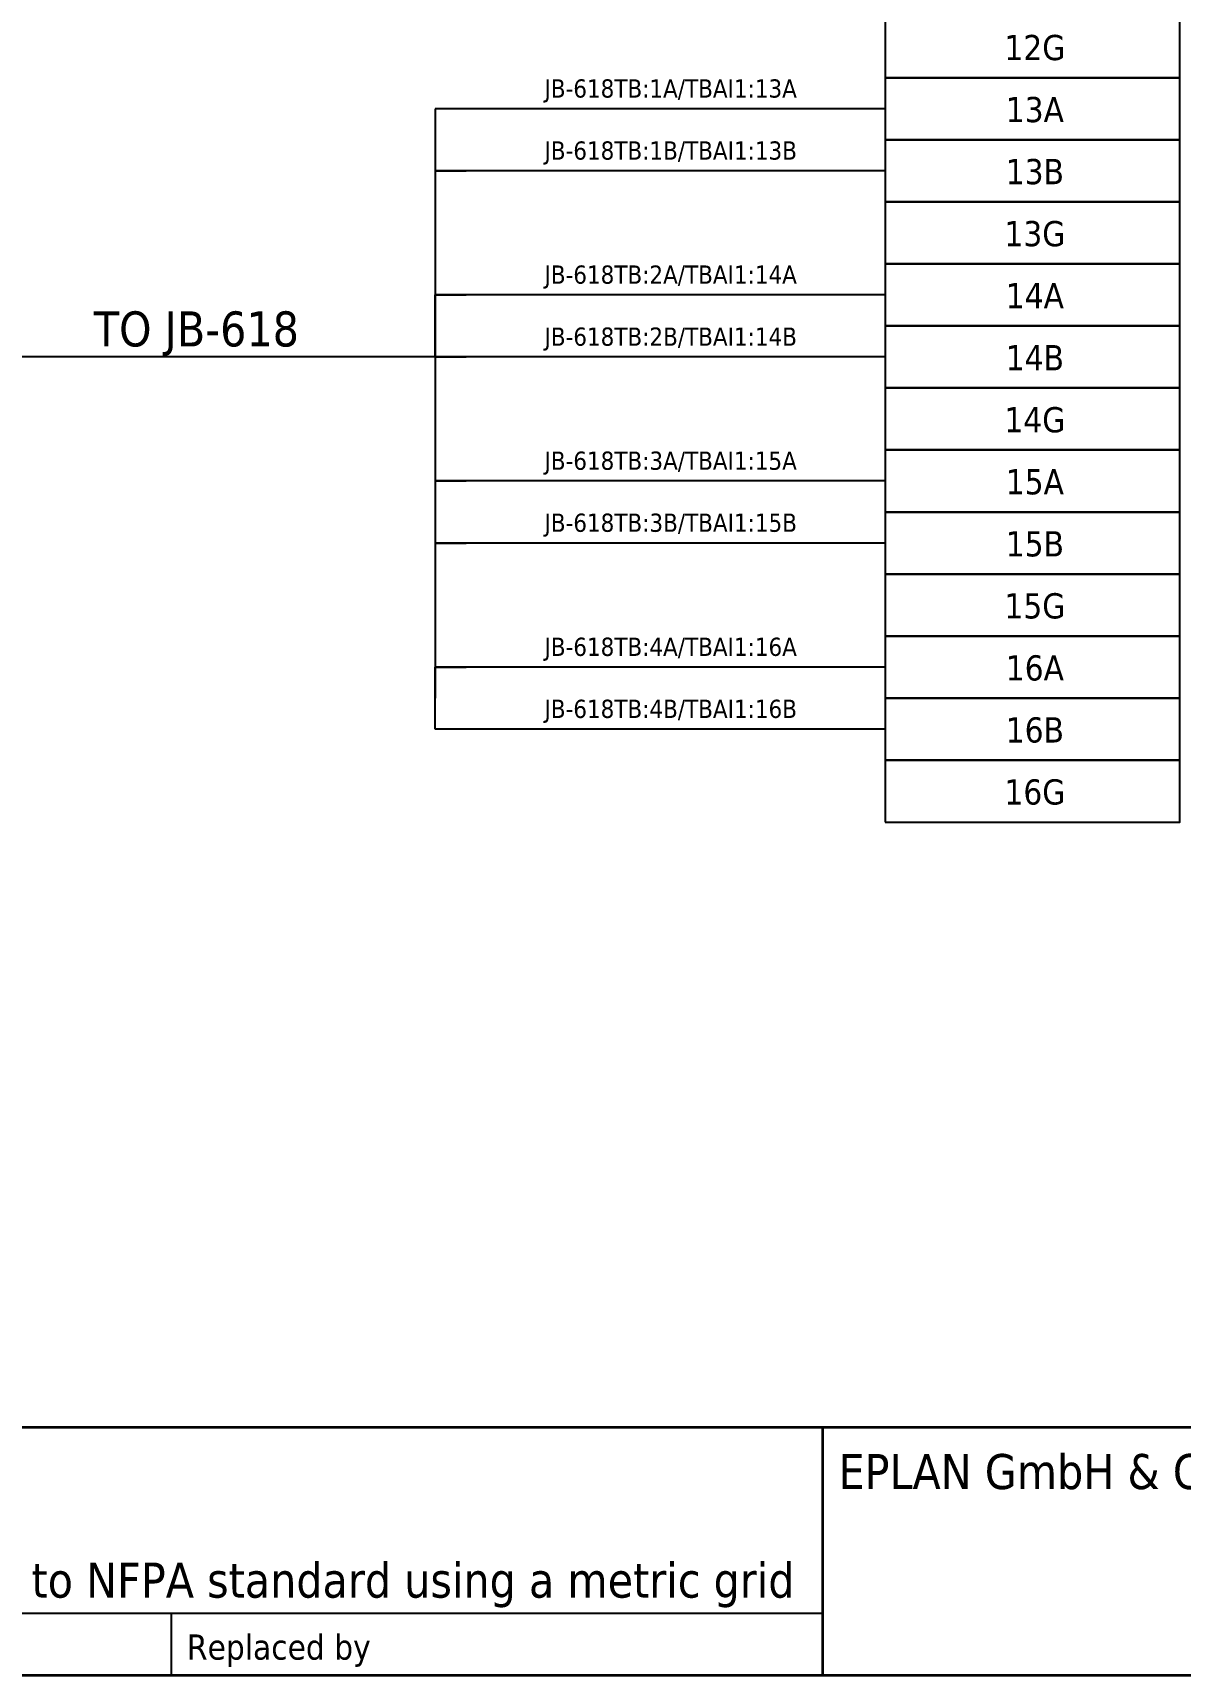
# Model space of a CAD drawing. Header units: millimetres. Extents: x 0 to 1792788, y -13 to 262234.
# Drawn here: x 133.1 to 207, y 0 to 105.9 of the extents above; entities that cross this region are included whole.
import ezdxf
from ezdxf.enums import TextEntityAlignment as Align

# ---------------------------------------------------------------- set-up
doc = ezdxf.new("R2010")
doc.units = ezdxf.units.MM
for name, color, linetype, lineweight in [('EPLAN108', 5, 'Continuous', 35), ('EPLAN201', 7, 'Continuous', 35), ('EPLAN300', 5, 'Continuous', 25), ('EPLAN311', 7, 'Continuous', 25), ('EPLAN317', 7, 'Continuous', 25), ('EPLAN405', 7, 'Continuous', 25), ('EPLAN421', 5, 'Continuous', 35), ('EPLAN433', 251, 'Continuous', 35), ('EPLAN451', 7, 'Continuous', 35), ('EPLAN452', 7, 'Continuous', 35), ('EPLAN453', 7, 'Continuous', 35), ('EPLAN501', 7, 'Continuous', 35)]:
    doc.layers.add(name, color=color, linetype=linetype, lineweight=lineweight)
doc.styles.add('Tahoma', font='')
doc.styles.get('Tahoma').set_extended_font_data('Tahoma')

# ---------------------------------------------------------------- blocks, each defined once
blk = doc.blocks.new('EPLFRAME')
at = {"layer": 'EPLAN201', "linetype": 'Continuous', "lineweight": 35, "ltscale": 4}
for p, q in [((0, 16), (420, 16)), ((184, 0), (184, 16))]:
    blk.add_line(p, q, dxfattribs=at)
at = {"layer": 'EPLAN201', "linetype": 'Continuous', "lineweight": 25, "ltscale": 4}
for p, q in [((0, 4), (184, 4)), ((142, 0), (142, 4))]:
    blk.add_line(p, q, dxfattribs=at)
at = {"layer": 'EPLAN201', "linetype": 'Continuous', "lineweight": 35, "ltscale": 4}
blk.add_lwpolyline([(0, 0), (420, 0), (420, 297), (0, 297)], close=True, dxfattribs=at)
at = {"layer": 'EPLAN201', "color": 7, "style": 'Tahoma'}
blk.add_text('Replaced by', height=1.6254, dxfattribs=at).set_placement((143, 1))
at = {"layer": 'EPLAN451', "color": 7, "style": 'Tahoma'}
for tag, p, height in [('14_10014', (101, 12), 2.26), ('14_10015', (185, 12), 2.26), ('14_10011', (101, 5), 2.26), ('14_10013', (332, 5), 1.63), ('14_10151', (73, 1), 1.63), ('14_10300', (415, 1), 1.63)]:
    blk.add_attdef(tag, p, '', height=height, dxfattribs=at)
blk.add_attdef('4_25020', text='', height=1.63, dxfattribs=at).set_placement((413, 1), align=Align.RIGHT)
at = {"layer": 'EPLAN452', "color": 7, "style": 'Tahoma'}
for tag, p, height in [('4_11041', (1, 17), 2.26), ('4_11071[1]', (1, 13), 1.63), ('4_11074[1]', (21, 13), 1.63), ('4_11070[1]', (41, 13), 1.63), ('4_11024', (73, 13), 1.63), ('4_11011', (231, 12), 2.26), ('4_11030', (301, 12), 2.26), ('4_20132_1001', (374, 13), 1.63), ('4_11071[2]', (1, 9), 1.63), ('4_11074[2]', (21, 9), 1.63), ('4_11070[2]', (41, 9), 1.63), ('4_11022', (73, 9), 1.63), ('4_20134_1001', (374, 9), 1.63), ('4_11071[3]', (1, 5), 1.63), ('4_11074[3]', (21, 5), 1.63), ('4_11070[3]', (41, 5), 1.63), ('4_11080', (73, 5), 1.63), ('4_11059', (301, 5), 1.63)]:
    blk.add_attdef(tag, p, '', height=height, dxfattribs=at)
for tag, height, p in [('4_11040', 2.26, (419, 17)), ('4_11000', 1.63, (419, 5)), ('4_11085', 1.63, (141, 1)), ('4_11086', 1.63, (183, 1))]:
    blk.add_attdef(tag, text='', height=height, dxfattribs=at).set_placement(p, align=Align.RIGHT)
at = {"layer": 'EPLAN453', "color": 7, "style": 'Tahoma'}
for tag, p in [('53_19005_1', (21, 293)), ('53_19005', (63, 293)), ('53_19005_8', (105, 293)), ('53_19005_6', (147, 293)), ('53_19005_7', (189, 293)), ('53_19005_9', (231, 293)), ('53_19005_3', (273, 293)), ('53_19005_2', (315, 293)), ('53_19005_4', (357, 293)), ('53_19005_5', (399, 293))]:
    blk.add_attdef(tag, text='', height=1.35, dxfattribs=at).set_placement(p, align=Align.BOTTOM_CENTER)
blk = doc.blocks.new('EPLSYM_LibrarySPECIAL_en_US_Symbol427_Variant5_Placement1_24')
at = {"layer": 'EPLAN421', "color": 5, "style": 'Tahoma'}
for tag, p in [('17_20029[1]', (-0.9525, 3.335)), ('17_20029[2]', (20.0025, 3.335))]:
    blk.add_attdef(tag, text='', height=1.1739, dxfattribs=at).set_placement(p, align=Align.BOTTOM_RIGHT)
at = {"layer": 'EPLAN433', "color": 251, "style": 'Tahoma'}
blk.add_attdef('17_20406_1', text='', height=1.6254, dxfattribs=at).set_placement((0.9525, 1.5875), align=Align.BOTTOM_RIGHT)
blk.add_attdef('17_20406', text='', height=1.6254, dxfattribs=at).set_placement((0.9525, 1.5875), align=Align.BOTTOM_LEFT)
blk = doc.blocks.new('EPLSYM_LibrarySPECIAL_en_US_Symbol427_Variant5_Placement1_25')
at = {"layer": 'EPLAN421', "color": 5, "style": 'Tahoma'}
for tag, p in [('17_20029[1]', (-0.9525, 3.335)), ('17_20029[2]', (20.0025, 3.335))]:
    blk.add_attdef(tag, text='', height=1.1739, dxfattribs=at).set_placement(p, align=Align.BOTTOM_RIGHT)
at = {"layer": 'EPLAN433', "color": 251, "style": 'Tahoma'}
blk.add_attdef('17_20406_1', text='', height=1.6254, dxfattribs=at).set_placement((0.9525, 1.5875), align=Align.BOTTOM_RIGHT)
blk.add_attdef('17_20406', text='', height=1.6254, dxfattribs=at).set_placement((0.9525, 1.5875), align=Align.BOTTOM_LEFT)
blk = doc.blocks.new('EPLSYM_LibrarySPECIAL_en_US_Symbol427_Variant5_Placement1_26')
at = {"layer": 'EPLAN421', "color": 5, "style": 'Tahoma'}
for tag, p in [('17_20029[1]', (-0.9525, 3.335)), ('17_20029[2]', (20.0025, 3.335))]:
    blk.add_attdef(tag, text='', height=1.1739, dxfattribs=at).set_placement(p, align=Align.BOTTOM_RIGHT)
at = {"layer": 'EPLAN433', "color": 251, "style": 'Tahoma'}
blk.add_attdef('17_20406_1', text='', height=1.6254, dxfattribs=at).set_placement((0.9525, 1.5875), align=Align.BOTTOM_RIGHT)
blk.add_attdef('17_20406', text='', height=1.6254, dxfattribs=at).set_placement((0.9525, 1.5875), align=Align.BOTTOM_LEFT)
blk = doc.blocks.new('EPLSYM_LibrarySPECIAL_en_US_Symbol427_Variant5_Placement1_27')
at = {"layer": 'EPLAN421', "color": 5, "style": 'Tahoma'}
for tag, p in [('17_20029[1]', (-0.9525, 3.335)), ('17_20029[2]', (20.0025, 3.335))]:
    blk.add_attdef(tag, text='', height=1.1739, dxfattribs=at).set_placement(p, align=Align.BOTTOM_RIGHT)
at = {"layer": 'EPLAN433', "color": 251, "style": 'Tahoma'}
blk.add_attdef('17_20406_1', text='', height=1.6254, dxfattribs=at).set_placement((0.9525, 1.5875), align=Align.BOTTOM_RIGHT)
blk.add_attdef('17_20406', text='', height=1.6254, dxfattribs=at).set_placement((0.9525, 1.5875), align=Align.BOTTOM_LEFT)
blk = doc.blocks.new('EPLSYM_LibrarySPECIAL_en_US_Symbol427_Variant5_Placement1_28')
at = {"layer": 'EPLAN421', "color": 5, "style": 'Tahoma'}
for tag, p in [('17_20029[1]', (-0.9525, 3.335)), ('17_20029[2]', (20.0025, 3.335))]:
    blk.add_attdef(tag, text='', height=1.1739, dxfattribs=at).set_placement(p, align=Align.BOTTOM_RIGHT)
at = {"layer": 'EPLAN433', "color": 251, "style": 'Tahoma'}
blk.add_attdef('17_20406_1', text='', height=1.6254, dxfattribs=at).set_placement((0.9525, 1.5875), align=Align.BOTTOM_RIGHT)
blk.add_attdef('17_20406', text='', height=1.6254, dxfattribs=at).set_placement((0.9525, 1.5875), align=Align.BOTTOM_LEFT)
blk = doc.blocks.new('EPLSYM_LibrarySPECIAL_en_US_Symbol427_Variant5_Placement1_29')
at = {"layer": 'EPLAN421', "color": 5, "style": 'Tahoma'}
for tag, p in [('17_20029[1]', (-0.9525, 3.335)), ('17_20029[2]', (20.0025, 3.335))]:
    blk.add_attdef(tag, text='', height=1.1739, dxfattribs=at).set_placement(p, align=Align.BOTTOM_RIGHT)
at = {"layer": 'EPLAN433', "color": 251, "style": 'Tahoma'}
blk.add_attdef('17_20406_1', text='', height=1.6254, dxfattribs=at).set_placement((0.9525, 1.5875), align=Align.BOTTOM_RIGHT)
blk.add_attdef('17_20406', text='', height=1.6254, dxfattribs=at).set_placement((0.9525, 1.5875), align=Align.BOTTOM_LEFT)
blk = doc.blocks.new('EPLSYM_LibrarySPECIAL_en_US_Symbol427_Variant5_Placement1_30')
at = {"layer": 'EPLAN421', "color": 5, "style": 'Tahoma'}
for tag, p in [('17_20029[1]', (-0.9525, 3.335)), ('17_20029[2]', (20.0025, 3.335))]:
    blk.add_attdef(tag, text='', height=1.1739, dxfattribs=at).set_placement(p, align=Align.BOTTOM_RIGHT)
at = {"layer": 'EPLAN433', "color": 251, "style": 'Tahoma'}
blk.add_attdef('17_20406_1', text='', height=1.6254, dxfattribs=at).set_placement((0.9525, 1.5875), align=Align.BOTTOM_RIGHT)
blk.add_attdef('17_20406', text='', height=1.6254, dxfattribs=at).set_placement((0.9525, 1.5875), align=Align.BOTTOM_LEFT)
blk = doc.blocks.new('EPLSYM_LibrarySPECIAL_en_US_Symbol427_Variant5_Placement1_31')
at = {"layer": 'EPLAN421', "color": 5, "style": 'Tahoma'}
for tag, p in [('17_20029[1]', (-0.9525, 3.335)), ('17_20029[2]', (20.0025, 3.335))]:
    blk.add_attdef(tag, text='', height=1.1739, dxfattribs=at).set_placement(p, align=Align.BOTTOM_RIGHT)
at = {"layer": 'EPLAN433', "color": 251, "style": 'Tahoma'}
blk.add_attdef('17_20406_1', text='', height=1.6254, dxfattribs=at).set_placement((0.9525, 1.5875), align=Align.BOTTOM_RIGHT)
blk.add_attdef('17_20406', text='', height=1.6254, dxfattribs=at).set_placement((0.9525, 1.5875), align=Align.BOTTOM_LEFT)
blk = doc.blocks.new('EPLSYM_LibrarySPECIAL_en_US_Symbol427_Variant5_Placement1_85')
at = {"layer": 'EPLAN421', "color": 5, "style": 'Tahoma'}
for tag, p in [('17_20029[1]', (-0.9525, 3.335)), ('17_20029[2]', (20.0025, 3.335))]:
    blk.add_attdef(tag, text='', height=1.1739, dxfattribs=at).set_placement(p, align=Align.BOTTOM_RIGHT)
at = {"layer": 'EPLAN433', "color": 251, "style": 'Tahoma'}
blk.add_attdef('17_20406_1', text='', height=1.6254, dxfattribs=at).set_placement((0.9525, 1.5875), align=Align.BOTTOM_RIGHT)
blk.add_attdef('17_20406', text='', height=1.6254, dxfattribs=at).set_placement((0.9525, 1.5875), align=Align.BOTTOM_LEFT)
blk = doc.blocks.new('EPLSYM_LibrarySPECIAL_en_US_Symbol427_Variant5_Placement1_86')
at = {"layer": 'EPLAN421', "color": 5, "style": 'Tahoma'}
for tag, p in [('17_20029[1]', (-0.9525, 3.335)), ('17_20029[2]', (20.0025, 3.335))]:
    blk.add_attdef(tag, text='', height=1.1739, dxfattribs=at).set_placement(p, align=Align.BOTTOM_RIGHT)
at = {"layer": 'EPLAN433', "color": 251, "style": 'Tahoma'}
blk.add_attdef('17_20406_1', text='', height=1.6254, dxfattribs=at).set_placement((0.9525, 1.5875), align=Align.BOTTOM_RIGHT)
blk.add_attdef('17_20406', text='', height=1.6254, dxfattribs=at).set_placement((0.9525, 1.5875), align=Align.BOTTOM_LEFT)
blk = doc.blocks.new('EPLSYM_LibrarySPECIAL_en_US_Symbol427_Variant5_Placement1_87')
at = {"layer": 'EPLAN421', "color": 5, "style": 'Tahoma'}
for tag, p in [('17_20029[1]', (-0.9525, 3.335)), ('17_20029[2]', (20.0025, 3.335))]:
    blk.add_attdef(tag, text='', height=1.1739, dxfattribs=at).set_placement(p, align=Align.BOTTOM_RIGHT)
at = {"layer": 'EPLAN433', "color": 251, "style": 'Tahoma'}
blk.add_attdef('17_20406_1', text='', height=1.6254, dxfattribs=at).set_placement((0.9525, 1.5875), align=Align.BOTTOM_RIGHT)
blk.add_attdef('17_20406', text='', height=1.6254, dxfattribs=at).set_placement((0.9525, 1.5875), align=Align.BOTTOM_LEFT)
blk = doc.blocks.new('EPLSYM_LibrarySPECIAL_en_US_Symbol427_Variant5_Placement1_88')
at = {"layer": 'EPLAN421', "color": 5, "style": 'Tahoma'}
for tag, p in [('17_20029[1]', (-0.9525, 3.335)), ('17_20029[2]', (20.0025, 3.335))]:
    blk.add_attdef(tag, text='', height=1.1739, dxfattribs=at).set_placement(p, align=Align.BOTTOM_RIGHT)
at = {"layer": 'EPLAN433', "color": 251, "style": 'Tahoma'}
blk.add_attdef('17_20406_1', text='', height=1.6254, dxfattribs=at).set_placement((0.9525, 1.5875), align=Align.BOTTOM_RIGHT)
blk.add_attdef('17_20406', text='', height=1.6254, dxfattribs=at).set_placement((0.9525, 1.5875), align=Align.BOTTOM_LEFT)
blk = doc.blocks.new('EPLSYM_LibrarySPECIAL_en_US_Symbol427_Variant5_Placement1_89')
at = {"layer": 'EPLAN421', "color": 5, "style": 'Tahoma'}
for tag, p in [('17_20029[1]', (-0.9525, 3.335)), ('17_20029[2]', (20.0025, 3.335))]:
    blk.add_attdef(tag, text='', height=1.1739, dxfattribs=at).set_placement(p, align=Align.BOTTOM_RIGHT)
at = {"layer": 'EPLAN433', "color": 251, "style": 'Tahoma'}
blk.add_attdef('17_20406_1', text='', height=1.6254, dxfattribs=at).set_placement((0.9525, 1.5875), align=Align.BOTTOM_RIGHT)
blk.add_attdef('17_20406', text='', height=1.6254, dxfattribs=at).set_placement((0.9525, 1.5875), align=Align.BOTTOM_LEFT)
blk = doc.blocks.new('EPLSYM_LibrarySPECIAL_Symbol308_Variant0_Placement0')
at = {"layer": 'EPLAN405', "color": 7, "style": 'Tahoma'}
for tag, p in [('17_31011', (1.5, 6.35)), ('17_31002', (1.5, 0.5))]:
    blk.add_attdef(tag, text='', height=1.17, dxfattribs=at).set_placement(p, align=Align.BOTTOM_LEFT)
for tag, p in [('17_31004', (1.5, 4.4)), ('17_31003', (1.5, 2.45))]:
    blk.add_attdef(tag, p, '', height=1.17, dxfattribs=at)

msp = doc.modelspace()

# ---------------------------------------------------------------- linework, layer by layer
at = {"layer": 'EPLAN300', "color": 3, "lineweight": 25, "ltscale": 4}
for points in [[(188, 103), (207, 103), (207, 107), (188, 107)], [(188, 91), (207, 91), (207, 95), (188, 95)], [(188, 79), (207, 79), (207, 83), (188, 83)], [(188, 67), (207, 67), (207, 71), (188, 71)], [(188, 55), (207, 55), (207, 59), (188, 59)]]:
    msp.add_lwpolyline(points, close=True, dxfattribs=at)
at = {"layer": 'EPLAN300', "lineweight": 25, "ltscale": 4}
for points in [[(188, 99), (207, 99), (207, 103), (188, 103)], [(188, 95), (207, 95), (207, 99), (188, 99)], [(188, 87), (207, 87), (207, 91), (188, 91)], [(188, 83), (207, 83), (207, 87), (188, 87)], [(188, 75), (207, 75), (207, 79), (188, 79)], [(188, 71), (207, 71), (207, 75), (188, 75)], [(188, 63), (207, 63), (207, 67), (188, 67)], [(188, 59), (207, 59), (207, 63), (188, 63)]]:
    msp.add_lwpolyline(points, close=True, dxfattribs=at)
at = {"layer": 'EPLAN311', "color": 7, "ltscale": 4}
for p, q in [((188, 101), (159, 101)), ((188, 97), (159, 97)), ((188, 89), (159, 89)), ((188, 85), (159, 85)), ((188, 77), (159, 77)), ((188, 73), (159, 73)), ((188, 65), (159, 65)), ((188, 61), (159, 61))]:
    msp.add_line(p, q, dxfattribs=at)
at = {"layer": 'EPLAN311', "ltscale": 4}
for p, q in [((161, 101), (159, 101)), ((159, 97), (161, 97)), ((159, 89), (161, 89)), ((159, 85), (161, 85)), ((159, 77), (161, 77)), ((159, 73), (161, 73)), ((159, 65), (161, 65)), ((161, 61), (159, 61))]:
    msp.add_line(p, q, dxfattribs=at)
at = {"layer": 'EPLAN317', "lineweight": 25, "ltscale": 4}
for p, q in [((159, 101), (159, 97)), ((159, 101), (159, 99)), ((159, 99), (159, 95)), ((159, 97), (159, 89)), ((159, 91), (159, 87)), ((159, 85), (159, 89)), ((159, 87), (159, 83)), ((159, 85), (128, 85)), ((159, 85), (157, 85)), ((159, 85), (159, 77)), ((159, 79), (159, 75)), ((159, 77), (159, 73)), ((159, 75), (159, 71)), ((159, 73), (159, 65)), ((159, 67), (159, 63)), ((159, 61), (159, 65)), ((159, 61), (159, 63))]:
    msp.add_line(p, q, dxfattribs=at)

# ---------------------------------------------------------------- block references
ref = msp.add_blockref('EPLFRAME', (0, 0))
ref.add_attrib('14_10011', 'Basic project according to NFPA standard using a metric grid', (101, 5), dxfattribs={"layer": 'EPLAN451', "color": 7, "height": 2.2575, "style": 'Tahoma'})
ref.add_attrib('14_10015', 'EPLAN GmbH & Co. KG', (185, 12), dxfattribs={"layer": 'EPLAN451', "color": 7, "height": 2.2575, "style": 'Tahoma'})
ref = msp.add_blockref('EPLSYM_LibrarySPECIAL_en_US_Symbol427_Variant5_Placement1_85', (188, 105))
ref.add_attrib('17_20011', '12G', dxfattribs={"layer": 'EPLAN501', "color": 7, "height": 1.625, "style": 'Tahoma'}).set_placement((197.66, 103.65), align=Align.BOTTOM_CENTER)
ref = msp.add_blockref('EPLSYM_LibrarySPECIAL_Symbol308_Variant0_Placement0', (166, 101))
ref.add_attrib('17_31011', 'JB-618TB:1A/TBAI1:13A', dxfattribs={"layer": 'EPLAN405', "color": 7, "height": 1.1739, "style": 'Tahoma'}).set_placement((166.05, 101.37), align=Align.BOTTOM_LEFT)
ref = msp.add_blockref('EPLSYM_LibrarySPECIAL_en_US_Symbol427_Variant5_Placement1_24', (188, 101))
ref.add_attrib('17_20011', '13A', dxfattribs={"layer": 'EPLAN501', "color": 7, "height": 1.625, "style": 'Tahoma'}).set_placement((197.66, 99.65), align=Align.BOTTOM_CENTER)
ref = msp.add_blockref('EPLSYM_LibrarySPECIAL_Symbol308_Variant0_Placement0', (166, 97))
ref.add_attrib('17_31011', 'JB-618TB:1B/TBAI1:13B', dxfattribs={"layer": 'EPLAN405', "color": 7, "height": 1.1739, "style": 'Tahoma'}).set_placement((166.05, 97.37), align=Align.BOTTOM_LEFT)
ref = msp.add_blockref('EPLSYM_LibrarySPECIAL_en_US_Symbol427_Variant5_Placement1_25', (188, 97))
ref.add_attrib('17_20011', '13B', dxfattribs={"layer": 'EPLAN501', "color": 7, "height": 1.625, "style": 'Tahoma'}).set_placement((197.66, 95.65), align=Align.BOTTOM_CENTER)
ref = msp.add_blockref('EPLSYM_LibrarySPECIAL_en_US_Symbol427_Variant5_Placement1_86', (188, 93))
ref.add_attrib('17_20011', '13G', dxfattribs={"layer": 'EPLAN501', "color": 7, "height": 1.625, "style": 'Tahoma'}).set_placement((197.66, 91.65), align=Align.BOTTOM_CENTER)
ref = msp.add_blockref('EPLSYM_LibrarySPECIAL_Symbol308_Variant0_Placement0', (166, 89))
ref.add_attrib('17_31011', 'JB-618TB:2A/TBAI1:14A', dxfattribs={"layer": 'EPLAN405', "color": 7, "height": 1.1739, "style": 'Tahoma'}).set_placement((166.05, 89.37), align=Align.BOTTOM_LEFT)
ref = msp.add_blockref('EPLSYM_LibrarySPECIAL_en_US_Symbol427_Variant5_Placement1_26', (188, 89))
ref.add_attrib('17_20011', '14A', dxfattribs={"layer": 'EPLAN501', "color": 7, "height": 1.625, "style": 'Tahoma'}).set_placement((197.66, 87.65), align=Align.BOTTOM_CENTER)
ref = msp.add_blockref('EPLSYM_LibrarySPECIAL_Symbol308_Variant0_Placement0', (166, 85))
ref.add_attrib('17_31011', 'JB-618TB:2B/TBAI1:14B', dxfattribs={"layer": 'EPLAN405', "color": 7, "height": 1.1739, "style": 'Tahoma'}).set_placement((166.05, 85.37), align=Align.BOTTOM_LEFT)
ref = msp.add_blockref('EPLSYM_LibrarySPECIAL_en_US_Symbol427_Variant5_Placement1_27', (188, 85))
ref.add_attrib('17_20011', '14B', dxfattribs={"layer": 'EPLAN501', "color": 7, "height": 1.625, "style": 'Tahoma'}).set_placement((197.66, 83.65), align=Align.BOTTOM_CENTER)
ref = msp.add_blockref('EPLSYM_LibrarySPECIAL_en_US_Symbol427_Variant5_Placement1_87', (188, 81))
ref.add_attrib('17_20011', '14G', dxfattribs={"layer": 'EPLAN501', "color": 7, "height": 1.625, "style": 'Tahoma'}).set_placement((197.66, 79.65), align=Align.BOTTOM_CENTER)
ref = msp.add_blockref('EPLSYM_LibrarySPECIAL_Symbol308_Variant0_Placement0', (166, 77))
ref.add_attrib('17_31011', 'JB-618TB:3A/TBAI1:15A', dxfattribs={"layer": 'EPLAN405', "color": 7, "height": 1.1739, "style": 'Tahoma'}).set_placement((166.05, 77.37), align=Align.BOTTOM_LEFT)
ref = msp.add_blockref('EPLSYM_LibrarySPECIAL_en_US_Symbol427_Variant5_Placement1_28', (188, 77))
ref.add_attrib('17_20011', '15A', dxfattribs={"layer": 'EPLAN501', "color": 7, "height": 1.625, "style": 'Tahoma'}).set_placement((197.66, 75.65), align=Align.BOTTOM_CENTER)
ref = msp.add_blockref('EPLSYM_LibrarySPECIAL_Symbol308_Variant0_Placement0', (166, 73))
ref.add_attrib('17_31011', 'JB-618TB:3B/TBAI1:15B', dxfattribs={"layer": 'EPLAN405', "color": 7, "height": 1.1739, "style": 'Tahoma'}).set_placement((166.05, 73.37), align=Align.BOTTOM_LEFT)
ref = msp.add_blockref('EPLSYM_LibrarySPECIAL_en_US_Symbol427_Variant5_Placement1_29', (188, 73))
ref.add_attrib('17_20011', '15B', dxfattribs={"layer": 'EPLAN501', "color": 7, "height": 1.625, "style": 'Tahoma'}).set_placement((197.66, 71.65), align=Align.BOTTOM_CENTER)
ref = msp.add_blockref('EPLSYM_LibrarySPECIAL_en_US_Symbol427_Variant5_Placement1_88', (188, 69))
ref.add_attrib('17_20011', '15G', dxfattribs={"layer": 'EPLAN501', "color": 7, "height": 1.625, "style": 'Tahoma'}).set_placement((197.66, 67.65), align=Align.BOTTOM_CENTER)
ref = msp.add_blockref('EPLSYM_LibrarySPECIAL_Symbol308_Variant0_Placement0', (166, 65))
ref.add_attrib('17_31011', 'JB-618TB:4A/TBAI1:16A', dxfattribs={"layer": 'EPLAN405', "color": 7, "height": 1.1739, "style": 'Tahoma'}).set_placement((166.05, 65.37), align=Align.BOTTOM_LEFT)
ref = msp.add_blockref('EPLSYM_LibrarySPECIAL_en_US_Symbol427_Variant5_Placement1_30', (188, 65))
ref.add_attrib('17_20011', '16A', dxfattribs={"layer": 'EPLAN501', "color": 7, "height": 1.625, "style": 'Tahoma'}).set_placement((197.66, 63.65), align=Align.BOTTOM_CENTER)
ref = msp.add_blockref('EPLSYM_LibrarySPECIAL_Symbol308_Variant0_Placement0', (166, 61))
ref.add_attrib('17_31011', 'JB-618TB:4B/TBAI1:16B', dxfattribs={"layer": 'EPLAN405', "color": 7, "height": 1.1739, "style": 'Tahoma'}).set_placement((166.05, 61.37), align=Align.BOTTOM_LEFT)
ref = msp.add_blockref('EPLSYM_LibrarySPECIAL_en_US_Symbol427_Variant5_Placement1_31', (188, 61))
ref.add_attrib('17_20011', '16B', dxfattribs={"layer": 'EPLAN501', "color": 7, "height": 1.625, "style": 'Tahoma'}).set_placement((197.66, 59.65), align=Align.BOTTOM_CENTER)
ref = msp.add_blockref('EPLSYM_LibrarySPECIAL_en_US_Symbol427_Variant5_Placement1_89', (188, 57))
ref.add_attrib('17_20011', '16G', dxfattribs={"layer": 'EPLAN501', "color": 7, "height": 1.625, "style": 'Tahoma'}).set_placement((197.66, 55.65), align=Align.BOTTOM_CENTER)

# ---------------------------------------------------------------- texts
at = {"layer": 'EPLAN108', "color": 5, "style": 'Tahoma'}
msp.add_text('TO JB-618', height=2.257, dxfattribs=at).set_placement((137, 85), align=Align.BOTTOM_LEFT)

doc.saveas('drawing.dxf')
